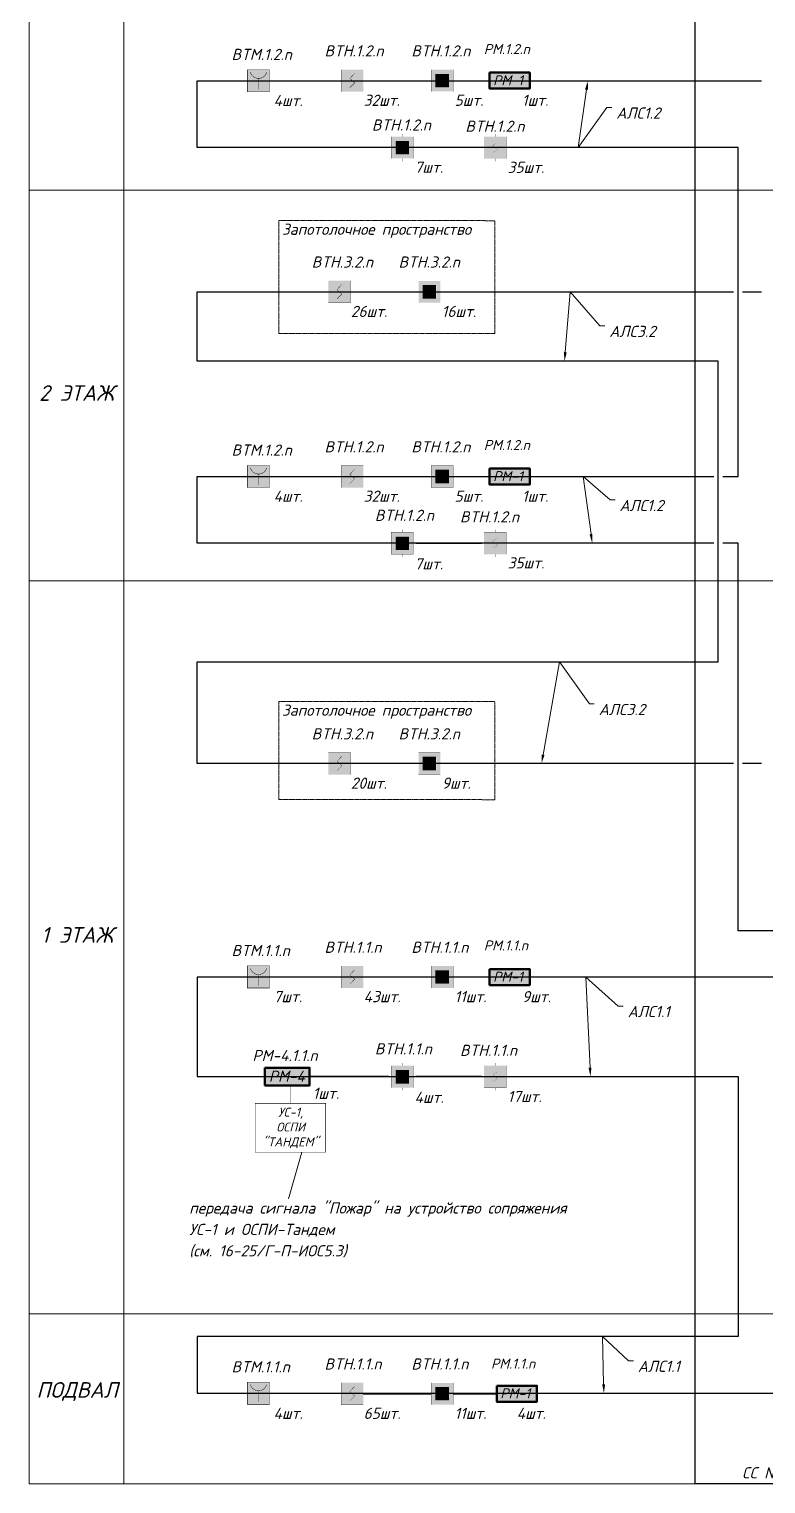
# Model space of a CAD drawing. Header units: millimetres. Extents: x -352922 to 707789, y -273589 to 355472.
# Drawn here: x -57928 to -41406, y -59382 to -26761 of the extents above; entities that cross this region are included whole.
import ezdxf
from ezdxf import colors
from ezdxf.entities.mleader import LeaderData, LeaderLine
from ezdxf.enums import TextEntityAlignment as Align
from ezdxf.math import Vec2, Vec3

# ---------------------------------------------------------------- set-up
doc = ezdxf.new("R2010")
doc.units = ezdxf.units.MM
doc.header["$LTSCALE"] = 0.5
for name, pattern in [('CONTI', [0]), ('DASHED2', [0.375, 0.25, -0.125]), ('GOST2.303 4', [7, 5, -2, 0]), ('GOST2.303 6', [12, 8, -1.5, 1, -1.5])]:
    doc.linetypes.add(name, pattern=pattern)
doc.layers.get('0').update_dxf_attribs({"lineweight": 18})
for name, color, linetype, lineweight in [('! 3 Связь оборудование', 1, 'Continuous', 40), ('! BSN__тонкая  текст - 015', 250, 'Continuous', 15), ('! BSN__тонкая  текст - 02', 250, 'Continuous', 20), ('! ЗКПС НОМЕР 1', 4, 'Continuous', 50), ('! тонкая  текст - 02', 5, 'Continuous', 20), ('13_text', 250, 'Continuous', 15), ('13_АПС_кабели', 1, 'Continuous', 30), ('13_АПС_оборудование', 1, 'Continuous', 30), ('13_АПС_текст', 1, 'Continuous', 30), ('BSN__основная - 06', 1, 'Continuous', 60), ('АР_Штриховка_Стималит', 5, 'Continuous', 0), ('СС_Схема', 7, 'Continuous', 30), ('СС_Трасса_ПС', 1, 'Continuous', 25)]:
    doc.layers.add(name, color=color, linetype=linetype, lineweight=lineweight)
doc.layers.add('! ЗКПС НОМЕР 2', color=7, linetype='Continuous', lineweight=0, true_color=0xf3aae6, transparency=0.5)
doc.styles.add('ISOCPEUR', font='isocpeui.ttf', dxfattribs={"height": 250})
doc.linetypes.add('Открыто в трубе', pattern='A,2,[1,BDG_GOST,S=1,R=0,X=0,Y=0],-4', length=6)

# ---------------------------------------------------------------- blocks, each defined once
blk = doc.blocks.new('ИПР1')
at = {"layer": 'АР_Штриховка_Стималит', "ltscale": 0.01, "true_color": 0xffffff}
h = blk.add_hatch(color=7, dxfattribs=at)
h.dxf.hatch_style = 1
h.paths.add_polyline_path([(-11645.55, -30228.88), (-11645.55, -30233.84), (-11640.59, -30233.84), (-11640.59, -30228.88)])
at = {"layer": 'BSN__основная - 06', "ltscale": 100, "const_width": 0.1}
blk.add_lwpolyline([(-11645.55, -30228.88), (-11640.59, -30228.88), (-11640.59, -30233.84), (-11645.55, -30233.84)], close=True, dxfattribs=at)
for points in [[(-11644.86, -30229.41), (-11644.81, -30229.56), (-11644.79, -30229.62), (-11644.77, -30229.68), (-11644.75, -30229.72), (-11644.73, -30229.76), (-11644.69, -30229.83), (-11644.65, -30229.9), (-11644.6, -30229.98), (-11644.55, -30230.04), (-11644.51, -30230.1), (-11644.43, -30230.19), (-11644.38, -30230.24), (-11644.32, -30230.3), (-11644.21, -30230.4), (-11644.11, -30230.47), (-11644.01, -30230.53), (-11643.91, -30230.59), (-11643.81, -30230.64), (-11643.71, -30230.68), (-11643.59, -30230.72), (-11643.46, -30230.76), (-11643.35, -30230.78), (-11643.23, -30230.8), (-11642.98, -30230.81), (-11642.75, -30230.79), (-11642.55, -30230.75), (-11642.29, -30230.66), (-11642.04, -30230.54), (-11641.8, -30230.36), (-11641.6, -30230.17), (-11641.46, -30229.97), (-11641.33, -30229.77), (-11641.23, -30229.54), (-11641.19, -30229.41)], [(-11642.97, -30230.82), (-11642.97, -30233.29)]]:
    blk.add_lwpolyline(points, dxfattribs=at)
blk = doc.blocks.new('748')
at = {"layer": 'АР_Штриховка_Стималит', "true_color": 0xffffff}
h = blk.add_hatch(color=7, dxfattribs=at)
h.dxf.hatch_style = 1
h.paths.add_polyline_path([(1611.52, -5339.8), (1606.65, -5339.8), (1606.65, -5344.67), (1611.52, -5344.67)])
h.paths.add_polyline_path([(1610.64, -5340.73), (1610.64, -5343.79), (1607.58, -5343.79), (1607.58, -5340.73)], flags=16)
h = blk.add_hatch(color=7, dxfattribs=at)
h.dxf.hatch_style = 1
h.paths.add_polyline_path([(1607.58, -5340.72), (1607.58, -5343.75), (1610.59, -5343.75), (1610.59, -5340.72)])
at = {"color": 1, "lineweight": 5, "ltscale": 100, "elevation": 0}
for points, const_width in [([(1606.61, -5344.7), (1611.55, -5344.7), (1611.55, -5339.77), (1606.61, -5339.77)], 0.03), ([(1607.58, -5343.75), (1610.59, -5343.75), (1610.59, -5340.72), (1607.58, -5340.72)], 0.01)]:
    blk.add_lwpolyline(points, close=True, dxfattribs=dict(at, const_width=const_width))
at = {"color": 1, "lineweight": 5, "ltscale": 100, "const_width": 0.03, "elevation": 0}
blk.add_lwpolyline([(1609.64, -5341.14), (1608.51, -5341.74), (1609.66, -5342.73), (1608.55, -5343.32)], dxfattribs=at)
blk = doc.blocks.new('101')
at = {"layer": '! ЗКПС НОМЕР 2', "true_color": 0xffffff, "transparency": 33554687}
h = blk.add_hatch(color=7, dxfattribs=at)
h.dxf.hatch_style = 1
h.paths.add_polyline_path([(-12942.01, -22141.87), (-12946.97, -22141.87), (-12946.97, -22146.83), (-12942.01, -22146.83)])
at = {"layer": 'BSN__основная - 06', "color": 1, "lineweight": 30, "ltscale": 100, "const_width": 0.03, "elevation": 0}
blk.add_lwpolyline([(-12946.97, -22141.87), (-12942.01, -22141.87), (-12942.01, -22146.83), (-12946.97, -22146.83)], close=True, dxfattribs=at)
at = {"layer": 'BSN__основная - 06', "color": 1, "lineweight": 30, "ltscale": 100, "const_width": 0.07, "elevation": 0}
blk.add_lwpolyline([(-12943.94, -22142.7), (-12945.04, -22143.87), (-12943.94, -22144.83), (-12945.03, -22145.93)], dxfattribs=at)
blk = doc.blocks.new('746')
at = {"layer": '! ЗКПС НОМЕР 1', "true_color": 0x78b1e2}
h = blk.add_hatch(color=143, dxfattribs=at)
h.dxf.hatch_style = 1
h.paths.add_polyline_path([(846.51, -5270.35), (846.51, -5275.23), (851.38, -5275.23), (851.38, -5270.35)])
h.paths.add_polyline_path([(850.5, -5271.29), (850.5, -5274.35), (847.45, -5274.35), (847.45, -5271.29)], flags=16)
at = {"layer": 'АР_Штриховка_Стималит', "true_color": 0xffffff}
h = blk.add_hatch(color=7, dxfattribs=at)
h.dxf.hatch_style = 1
h.paths.add_polyline_path([(847.47, -5271.31), (847.47, -5274.33), (850.49, -5274.33), (850.49, -5271.31)])
at = {"layer": '! BSN__тонкая  текст - 015', "color": 1, "lineweight": 30, "ltscale": 100, "const_width": 0.05}
for points in [[(848.93, -5269.74), (848.93, -5270.31)], [(846.45, -5272.77), (845.87, -5272.77)], [(852.01, -5272.77), (851.43, -5272.77)], [(848.93, -5275.28), (848.93, -5275.85)]]:
    blk.add_lwpolyline(points, dxfattribs=at)
at = {"color": 1, "lineweight": 5, "ltscale": 100, "elevation": 0}
for points, const_width in [([(846.48, -5275.26), (851.41, -5275.26), (851.41, -5270.32), (846.48, -5270.32)], 0.03), ([(847.47, -5274.33), (850.49, -5274.33), (850.49, -5271.31), (847.47, -5271.31)], 0.01)]:
    blk.add_lwpolyline(points, close=True, dxfattribs=dict(at, const_width=const_width))
at = {"color": 1, "lineweight": 5, "ltscale": 100, "const_width": 0.03, "elevation": 0}
blk.add_lwpolyline([(849.48, -5271.68), (848.35, -5272.29), (849.5, -5273.27), (848.39, -5273.87)], dxfattribs=at)
blk = doc.blocks.new('102')
at = {"layer": '! ЗКПС НОМЕР 1', "true_color": 0x78b1e2}
h = blk.add_hatch(color=143, dxfattribs=at)
h.dxf.hatch_style = 1
h.paths.add_polyline_path([(1716.11, -5163.04), (1711.15, -5163.04), (1711.15, -5168), (1716.11, -5168)])
at = {"layer": '! BSN__тонкая  текст - 015', "color": 1, "lineweight": 30, "ltscale": 100, "const_width": 0.03, "elevation": 0}
blk.add_lwpolyline([(1711.15, -5163.04), (1716.11, -5163.04), (1716.11, -5168), (1711.15, -5168)], close=True, dxfattribs=at)
at = {"layer": '! BSN__тонкая  текст - 015', "color": 1, "lineweight": 30, "ltscale": 100, "const_width": 0.05}
for points in [[(1713.63, -5162.45), (1713.63, -5163.03)], [(1711.15, -5165.49), (1710.57, -5165.49)], [(1716.71, -5165.49), (1716.13, -5165.49)], [(1713.63, -5168.01), (1713.63, -5168.59)]]:
    blk.add_lwpolyline(points, dxfattribs=at)
at = {"color": 1, "lineweight": 5, "ltscale": 100, "const_width": 0.03, "elevation": 0}
blk.add_lwpolyline([(1714.18, -5164.4), (1713.05, -5165), (1714.2, -5165.99), (1713.09, -5166.59)], dxfattribs=at)
blk = doc.blocks.new('*U29')
at = {"linetype": 'Continuous', "lineweight": 20, "true_color": 0xffffff, "transparency": 33554559}
h = blk.add_hatch(color=7, dxfattribs=at)
h.dxf.hatch_style = 1
h.paths.add_polyline_path([(-218, 521), (-218, -276), (1786, -276), (1786, 521)])
h.paths.add_polyline_path([(-1570, -1070), (1673, -1070), (1673, -565), (-1570, -565)], flags=9)
at = {"color": 1, "lineweight": 50, "transparency": 33554559}
blk.add_lwpolyline([(-218, 521), (1786, 521), (1786, -276), (-218, -276)], close=True, dxfattribs=at)
at = {"color": 1, "transparency": 33554559, "insert": (-42, 390), "char_height": 500, "attachment_point": 1, "style": 'ISOCPEUR'}
blk.add_mtext_dynamic_manual_height_columns('РМ-1', width=896.24, gutter_width=1500, heights=[0], dxfattribs=at)
at = {"transparency": 33554559, "style": 'ISOCPEUR'}
blk.add_attdef('НУМЕРАЦИЯ', (-505, 1371), '', height=500, dxfattribs=at)
at = {"transparency": 33554559, "style": 'ISOCPEUR', "flags": 1}
blk.add_attdef('НОМ', (1222, 570), '', height=250, dxfattribs=at)
at = {"color": 5, "transparency": 33554559, "style": 'ISOCPEUR'}
blk.add_attdef('ПОМ.', text='', height=200, dxfattribs=at).set_placement((-37, 473), align=Align.RIGHT)
at = {"color": 6, "lineweight": 20, "transparency": 33554559, "style": 'ISOCPEUR', "flags": 1}
for tag, p in [('ПОМЕЩЕНИЕ', (1645, -43)), ('ИД', (2550, -400))]:
    blk.add_attdef(tag, p, '', height=250, dxfattribs=at)
at = {"color": 6, "lineweight": 40, "transparency": 33554559, "style": 'ISOCPEUR'}
blk.add_attdef('СЛУЖЕБНЫЙОТКР', (-997, -747), '', height=220, dxfattribs=at)
at = {"color": 2, "linetype": 'Continuous', "lineweight": 30, "transparency": 33554559, "style": 'ISOCPEUR', "flags": 1}
blk.add_attdef('ID', (2010, -411), '', height=250, dxfattribs=at)
blk = doc.blocks.new('*U28')
at = {"linetype": 'Continuous', "lineweight": 20, "true_color": 0xffffff, "transparency": 33554559}
h = blk.add_hatch(color=7, dxfattribs=at)
h.dxf.hatch_style = 1
h.paths.add_polyline_path([(-218, 521), (-218, -276), (1786, -276), (1786, 521)])
h.paths.add_polyline_path([(-1570, -1070), (1673, -1070), (1673, -565), (-1570, -565)], flags=9)
at = {"color": 1, "lineweight": 50, "transparency": 33554559}
blk.add_lwpolyline([(-218, 521), (1786, 521), (1786, -276), (-218, -276)], close=True, dxfattribs=at)
at = {"color": 1, "transparency": 33554559, "insert": (-42, 390), "char_height": 500, "attachment_point": 1, "style": 'ISOCPEUR'}
blk.add_mtext_dynamic_manual_height_columns('РМ-1', width=896.24, gutter_width=1500, heights=[0], dxfattribs=at)
at = {"transparency": 33554559, "style": 'ISOCPEUR'}
blk.add_attdef('НУМЕРАЦИЯ', (-505, 1445), '', height=500, dxfattribs=at)
at = {"transparency": 33554559, "style": 'ISOCPEUR', "flags": 1}
blk.add_attdef('НОМ', (1222, 570), '', height=250, dxfattribs=at)
at = {"color": 5, "transparency": 33554559, "style": 'ISOCPEUR'}
blk.add_attdef('ПОМ.', text='', height=200, dxfattribs=at).set_placement((-37, 473), align=Align.RIGHT)
at = {"color": 6, "lineweight": 20, "transparency": 33554559, "style": 'ISOCPEUR', "flags": 1}
for tag, p in [('ПОМЕЩЕНИЕ', (1645, -43)), ('ИД', (2550, -400))]:
    blk.add_attdef(tag, p, '', height=250, dxfattribs=at)
at = {"color": 6, "lineweight": 40, "transparency": 33554559, "style": 'ISOCPEUR'}
blk.add_attdef('СЛУЖЕБНЫЙОТКР', (-997, -747), '', height=220, dxfattribs=at)
at = {"color": 2, "linetype": 'Continuous', "lineweight": 30, "transparency": 33554559, "style": 'ISOCPEUR', "flags": 1}
blk.add_attdef('ID', (2010, -411), '', height=250, dxfattribs=at)
blk = doc.blocks.new('*U25')
at = {"linetype": 'Continuous', "lineweight": 20, "true_color": 0xffffff, "transparency": 33554559}
h = blk.add_hatch(color=7, dxfattribs=at)
h.dxf.hatch_style = 1
h.paths.add_polyline_path([(-218, 521), (-218, -276), (1786, -276), (1786, 521)])
h.paths.add_polyline_path([(-1570, -1070), (1673, -1070), (1673, -565), (-1570, -565)], flags=9)
at = {"color": 1, "lineweight": 50, "transparency": 33554559}
blk.add_lwpolyline([(-218, 521), (1786, 521), (1786, -276), (-218, -276)], close=True, dxfattribs=at)
at = {"color": 1, "transparency": 33554559, "insert": (-42, 390), "char_height": 500, "attachment_point": 1, "style": 'ISOCPEUR'}
blk.add_mtext_dynamic_manual_height_columns('РМ-1', width=896.24, gutter_width=1500, heights=[0], dxfattribs=at)
at = {"transparency": 33554559, "style": 'ISOCPEUR'}
blk.add_attdef('НУМЕРАЦИЯ', (-505, 1445), '', height=500, dxfattribs=at)
at = {"transparency": 33554559, "style": 'ISOCPEUR', "flags": 1}
blk.add_attdef('НОМ', (1222, 570), '', height=250, dxfattribs=at)
at = {"color": 5, "transparency": 33554559, "style": 'ISOCPEUR'}
blk.add_attdef('ПОМ.', text='', height=200, dxfattribs=at).set_placement((-37, 473), align=Align.RIGHT)
at = {"color": 6, "lineweight": 20, "transparency": 33554559, "style": 'ISOCPEUR', "flags": 1}
for tag, p in [('ПОМЕЩЕНИЕ', (1645, -43)), ('ИД', (2550, -400))]:
    blk.add_attdef(tag, p, '', height=250, dxfattribs=at)
at = {"color": 6, "lineweight": 40, "transparency": 33554559, "style": 'ISOCPEUR'}
blk.add_attdef('СЛУЖЕБНЫЙОТКР', (-997, -747), '', height=220, dxfattribs=at)
at = {"color": 2, "linetype": 'Continuous', "lineweight": 30, "transparency": 33554559, "style": 'ISOCPEUR', "flags": 1}
blk.add_attdef('ID', (2010, -411), '', height=250, dxfattribs=at)
blk = doc.blocks.new('*U26')
at = {"linetype": 'Continuous', "lineweight": 20, "true_color": 0xffffff, "transparency": 33554559}
h = blk.add_hatch(color=7, dxfattribs=at)
h.dxf.hatch_style = 1
h.paths.add_polyline_path([(-218, 521), (-218, -276), (1786, -276), (1786, 521)])
h.paths.add_polyline_path([(-1570, -1070), (1673, -1070), (1673, -565), (-1570, -565)], flags=9)
at = {"color": 1, "lineweight": 50, "transparency": 33554559}
blk.add_lwpolyline([(-218, 521), (1786, 521), (1786, -276), (-218, -276)], close=True, dxfattribs=at)
at = {"color": 1, "transparency": 33554559, "insert": (-42, 390), "char_height": 500, "attachment_point": 1, "style": 'ISOCPEUR'}
blk.add_mtext_dynamic_manual_height_columns('РМ-1', width=896.24, gutter_width=1500, heights=[0], dxfattribs=at)
at = {"transparency": 33554559, "style": 'ISOCPEUR'}
blk.add_attdef('НУМЕРАЦИЯ', (-505, 1445), '', height=500, dxfattribs=at)
at = {"transparency": 33554559, "style": 'ISOCPEUR', "flags": 1}
blk.add_attdef('НОМ', (1222, 570), '', height=250, dxfattribs=at)
at = {"color": 5, "transparency": 33554559, "style": 'ISOCPEUR'}
blk.add_attdef('ПОМ.', text='', height=200, dxfattribs=at).set_placement((-37, 473), align=Align.RIGHT)
at = {"color": 6, "lineweight": 20, "transparency": 33554559, "style": 'ISOCPEUR', "flags": 1}
for tag, p in [('ПОМЕЩЕНИЕ', (1645, -43)), ('ИД', (2550, -400))]:
    blk.add_attdef(tag, p, '', height=250, dxfattribs=at)
at = {"color": 6, "lineweight": 40, "transparency": 33554559, "style": 'ISOCPEUR'}
blk.add_attdef('СЛУЖЕБНЫЙОТКР', (-997, -747), '', height=220, dxfattribs=at)
at = {"color": 2, "linetype": 'Continuous', "lineweight": 30, "transparency": 33554559, "style": 'ISOCPEUR', "flags": 1}
blk.add_attdef('ID', (2010, -411), '', height=250, dxfattribs=at)
blk = doc.blocks.new('*U24')
at = {"linetype": 'Continuous', "lineweight": 20, "true_color": 0xffffff, "transparency": 33554559}
h = blk.add_hatch(color=7, dxfattribs=at)
h.dxf.hatch_style = 1
h.paths.add_polyline_path([(-276, 640), (-276, -157), (1729, -157), (1729, 640)])
h.paths.add_polyline_path([(-1628, -951), (1615, -951), (1615, -446), (-1628, -446)], flags=9)
at = {"color": 1, "lineweight": 50, "transparency": 33554559}
blk.add_lwpolyline([(-276, 640), (1729, 640), (1729, -157), (-276, -157)], close=True, dxfattribs=at)
at = {"color": 1, "transparency": 33554559, "insert": (-100, 509), "char_height": 500, "attachment_point": 1, "style": 'ISOCPEUR'}
blk.add_mtext_dynamic_manual_height_columns('РМ-4', width=896.24, gutter_width=1500, heights=[0], dxfattribs=at)
at = {"transparency": 33554559, "style": 'ISOCPEUR'}
blk.add_attdef('НУМЕРАЦИЯ', (-837, 937), '', height=500, dxfattribs=at)
at = {"color": 5, "transparency": 33554559, "style": 'ISOCPEUR'}
blk.add_attdef('ПОМ.', text='', height=200, dxfattribs=at).set_placement((-37, 473), align=Align.RIGHT)
at = {"transparency": 33554559, "style": 'ISOCPEUR', "flags": 1}
blk.add_attdef('НОМ', (1222, 570), '', height=250, dxfattribs=at)
at = {"color": 6, "lineweight": 20, "transparency": 33554559, "style": 'ISOCPEUR', "flags": 1}
for tag, p in [('ПОМЕЩЕНИЕ', (1645, -43)), ('ИД', (2550, -400))]:
    blk.add_attdef(tag, p, '', height=250, dxfattribs=at)
at = {"color": 6, "lineweight": 40, "transparency": 33554559, "style": 'ISOCPEUR'}
blk.add_attdef('СЛУЖЕБНЫЙОТКР', (-997, -747), '', height=220, dxfattribs=at)
at = {"color": 2, "linetype": 'Continuous', "lineweight": 30, "transparency": 33554559, "style": 'ISOCPEUR', "flags": 1}
blk.add_attdef('ID', (2010, -411), '', height=250, dxfattribs=at)

msp = doc.modelspace()

# ---------------------------------------------------------------- linework, layer by layer
at = {"layer": '! BSN__тонкая  текст - 02', "color": 7, "linetype": 'GOST2.303 6', "lineweight": 9, "ltscale": 0.333333, "transparency": 33554559}
for points in [[(-47482.95609, -31056.38263), (-52331.43746, -31051.15463), (-52331.43746, -33582.90735), (-47482.95609, -33588.13535)], [(-47482.95609, -41840.12309), (-52331.43746, -41834.89509), (-52331.43746, -44034.08237), (-47482.95609, -44039.31037)]]:
    msp.add_lwpolyline(points, close=True, dxfattribs=at)
at = {"color": 1, "lineweight": 30, "transparency": 33554559}
for points in [[(-49257.2668, -38285.84117), (-47782.93137, -38285.84117)], [(-49870.32855, -50248.60513), (-51638.0066, -50248.60513)], [(-47782.93137, -50248.60513), (-49257.2668, -50248.60513)], [(-52538.83343, -57348.27098), (-50929.86638, -57348.27098)], [(-50433.92032, -57359.03772), (-48912.87658, -57359.03772)], [(-48419.18796, -57359.03772), (-47441.78434, -57359.03772)]]:
    msp.add_lwpolyline(points, dxfattribs=at)
at = {"layer": '13_АПС_кабели', "transparency": 33554687}
for points in [[(-42374.00668, -36793.11435), (-42031.34832, -36793.11435), (-42031.34832, -29415.89564), (-54160.61548, -29415.89564), (-54160.61548, -27920.69551), (-41506.43797, -27920.69551)], [(-42131.34832, -43228.15108), (-54160.61548, -43228.15108), (-54160.61548, -40946.14747), (-42474.00668, -40946.14747), (-42474.00668, -34204.84068), (-54160.61548, -34204.84068), (-54160.61548, -32649.95832), (-42131.34832, -32649.95832)], [(-41931.34832, -32649.95832), (-41506.43797, -32649.95832)], [(-42574.00668, -38285.84117), (-54160.61548, -38285.84117), (-54160.61548, -36793.11435), (-42574.00668, -36793.11435)], [(-35268.46457, -52936.91505), (-35268.46457, -46979.17885), (-42031.34832, -46979.17885), (-42031.34832, -38285.84117), (-42374.00668, -38285.84117)], [(-41506.43797, -43228.15108), (-41931.34832, -43228.15108)]]:
    msp.add_lwpolyline(points, dxfattribs=at)
at = {"layer": '13_АПС_оборудование', "color": 18, "linetype": 'CONTI', "lineweight": 18, "ltscale": 100, "true_color": 0x000000, "transparency": 33554559}
for points in [[(-57927.82622, -9433.85503), (-57927.74347, -59381.57251)], [(-55805.41408, -59381.53709), (-55805.42051, -9433.85514)], [(-57927.79153, -30373.01235), (-7217.07893, -30372.86864)], [(-57927.77701, -39135.42801), (-7216.9127, -39135.28534)], [(-57927.74978, -55570.58273), (-7216.60092, -55570.47527)], [(-57927.74347, -59381.57735), (-7216.52864, -59380.61533)]]:
    msp.add_lwpolyline(points, dxfattribs=at)
at = {"layer": 'СС_Схема', "lineweight": 25, "transparency": 33554687}
msp.add_lwpolyline([(-40034.03506, -9433.86279), (-40033.89453, -59381.49773), (-42991.6123, -59381.49773), (-42991.75282, -9433.86279)], close=True, dxfattribs=at)

# ---------------------------------------------------------------- block references
at = {"layer": '13_АПС_оборудование', "transparency": 33554559, "xscale": 0.45, "yscale": 0.45, "zscale": 0.45}
for name, p, values in [('*U25', (-47505.33005, -27971.19824), {'НУМЕРАЦИЯ': 'РМ.1.2.n'}), ('*U28', (-47505.33005, -36848.6524), {'НУМЕРАЦИЯ': 'РМ.1.2.n'}), ('*U26', (-47505.33005, -48070.53688), {'НУМЕРАЦИЯ': 'РМ.1.1.n'}), ('*U29', (-47343.60482, -57414.15715), {'НУМЕРАЦИЯ': 'РМ.1.1.n'})]:
    msp.add_blockref(name, p, dxfattribs=at).add_auto_attribs(values)
at = {"layer": '13_АПС_оборудование', "color": 5, "transparency": 33554559, "xscale": 100, "yscale": 100, "zscale": 100}
for p in [(1111519.93644, 2995215.32738), (1111519.93644, 2986342.90853), (1111519.93644, 2975121.02405), (1111519.93644, 2965787.75191)]:
    msp.add_blockref('ИПР1', p, dxfattribs=at)
at = {"layer": '13_АПС_оборудование', "transparency": 33554559, "xscale": 100, "yscale": 100, "zscale": 100}
for name, p in [('101', (1243767.45464, 2186518.69701, -0.25088)), ('748', (-209574.33856, 506307.30426, -0.25088)), ('746', (-134457.82023, 497861.392)), ('102', (-218840.39326, 487133.05721)), ('101', (1243480.78709, 2181784.81749, -0.25088)), ('748', (-209861.00611, 501573.42474, -0.25088)), ('101', (1243767.45464, 2177641.24285, -0.25088)), ('748', (-209574.33856, 497429.8501, -0.25088)), ('746', (-134457.82023, 488991.44647)), ('102', (-218840.39326, 478263.11168)), ('101', (1243480.78709, 2171206.62474, -0.25088)), ('748', (-209861.00611, 490995.23198, -0.25088)), ('101', (1243767.45464, 2166419.35837, -0.25088)), ('748', (-209574.33856, 486207.96561, -0.25088)), ('746', (-134457.82023, 477028.68252)), ('102', (-218840.39326, 466300.34772)), ('101', (1243767.45464, 2157075.7381, -0.25088)), ('748', (-209574.33856, 476864.34534, -0.25088))]:
    msp.add_blockref(name, p, dxfattribs=at)

# ---------------------------------------------------------------- texts
at = {"layer": '! 3 Связь оборудование', "color": 252, "linetype": 'GOST2.303 4', "ltscale": 0.25, "transparency": 33554559, "insert": (-52062.01232, -51400.10998, -0.25088), "char_height": 200, "width": 2066.3157602, "attachment_point": 5, "line_spacing_factor": 0.6, "style": 'ISOCPEUR', "bg_fill": 3, "box_fill_scale": 1, "bg_fill_color": 256, "bg_fill_transparency": 0}
msp.add_mtext('\\pxsm1;{\\C7;УС-1,\\PОСПИ \\P"ТАНДЕМ"}', dxfattribs=at)
at = {"layer": '! тонкая  текст - 02', "color": 7, "linetype": 'Открыто в трубе', "lineweight": 30, "ltscale": 150, "transparency": 33554559, "char_height": 350, "width": 3194.0111786, "attachment_point": 3, "rotation": 0.001225273, "line_spacing_factor": 0.82807, "style": 'ISOCPEUR'}
for s, insert in [('\\pxql;2 ЭТАЖ', (-54509.32249, -34746.04513)), ('\\pxql;1 ЭТАЖ', (-54462.39449, -46895.90258)), ('ПОДВАЛ', (-55936.35585, -57099.27241))]:
    msp.add_mtext(s, dxfattribs=dict(at, insert=insert))
at = {"transparency": 33554559, "char_height": 250, "width": 18500, "attachment_point": 7, "style": 'ISOCPEUR'}
for s, insert in [('4шт.', (-52445.59201, -28486.47004, 0)), ('32шт.', (-50426.72287, -28481.43472, 0)), ('5шт.', (-48387.44238, -28481.43472, 0)), ('1шт.', (-46876.44533, -28481.43472, 0)), ('7шт.', (-49284.67542, -29983.13682, 0.25088)), ('35шт.', (-47198.40696, -29985.41331, 0.25088)), ('Запотолочное пространство', (-52259.58525, -31441.79176, 0)), ('26шт.', (-50713.39042, -33215.31424, 0)), ('16шт.', (-48674.10993, -33215.31424, 0)), ('4шт.', (-52445.59201, -37358.88888, 0)), ('32шт.', (-50426.72287, -37358.88888, 0)), ('5шт.', (-48387.44238, -37358.88888, 0)), ('1шт.', (-46876.44533, -37358.88888, 0)), ('7шт.', (-49284.67542, -38875.32004, 0.25088)), ('35шт.', (-47198.40696, -38855.35884, 0.25088)), ('Запотолочное пространство', (-52259.58525, -42225.53222, 0)), ('20шт.', (-50713.39042, -43793.507, 0)), ('9шт.', (-48674.10993, -43793.507, 0)), ('7шт.', (-52445.59201, -48580.77337, 0)), ('43шт.', (-50426.72287, -48580.77337, 0)), ('11шт.', (-48387.44238, -48580.77337, 0)), ('9шт.', (-46876.44533, -48580.77337, 0)), ('1шт.', (-51566.91474, -50747.58502, 0.25088)), ('4шт.', (-49284.67542, -50838.08399, 0.25088)), ('17шт.', (-47198.40696, -50818.1228, 0.25088)), ('4шт.', (-52445.59201, -57924.39364, 0)), ('65шт.', (-50426.72287, -57924.39364, 0)), ('11шт.', (-48387.44238, -57924.39364, 0)), ('4шт.', (-46993.88661, -57924.39364, 0))]:
    msp.add_mtext(s, dxfattribs=dict(at, insert=insert))
at = {"layer": '13_АПС_текст', "transparency": 33554559, "style": 'ISOCPEUR'}
for s, p in [('BTM.1.2.n', (-53387.56979, -27452.51492)), ('BTH.1.2.n', (-51303.74263, -27374.63972, 0)), ('BTH.1.2.n', (-49356.17172, -27374.63972, 0)), ('BTH.1.2.n', (-50241.50265, -29035.61198, 0)), ('BTH.1.2.n', (-48145.38429, -29064.0202, 0)), ('BTH.3.2.n', (-51590.41018, -32108.51923, 0)), ('BTH.3.2.n', (-49642.83927, -32108.51923, 0)), ('BTM.1.2.n', (-53387.56979, -36324.93376)), ('BTH.1.2.n', (-51303.74263, -36252.09388, 0)), ('BTH.1.2.n', (-49356.17172, -36252.09388, 0)), ('BTH.1.2.n', (-50174.10528, -37787.7021, 0)), ('BTH.1.2.n', (-48265.01779, -37821.57684, 0)), ('BTH.3.2.n', (-51590.41018, -42686.71199, 0)), ('BTH.3.2.n', (-49642.83927, -42686.71199, 0)), ('BTM.1.1.n', (-53387.56979, -47546.81825)), ('BTH.1.1.n', (-51303.74263, -47473.97836, 0)), ('BTH.1.1.n', (-49356.17172, -47473.97836, 0)), ('BTH.1.1.n', (-50174.10528, -49750.46605, 0)), ('BTH.1.1.n', (-48265.01779, -49784.34079, 0)), ('BTM.1.1.n', (-53387.56979, -56880.09039)), ('BTH.1.1.n', (-51303.74263, -56817.59863, 0)), ('BTH.1.1.n', (-49356.17172, -56817.59863, 0))]:
    msp.add_text(s, height=250, dxfattribs=at).set_placement(p)
at = {"layer": 'СС_Схема', "ltscale": 100, "transparency": 33554687, "insert": (-41434.96328, -59131.52176), "char_height": 250, "attachment_point": 5, "style": 'ISOCPEUR'}
msp.add_mtext_dynamic_manual_height_columns('\\pxt34;СС №3', width=2550.2176366, gutter_width=6.25, heights=[0], dxfattribs=at)
at = {"layer": 'СС_Трасса_ПС', "lineweight": 5, "transparency": 33554559, "insert": (-49857.8982, -53687.24805, 0.25088), "char_height": 250, "width": 8959.7115345, "attachment_point": 5, "line_spacing_factor": 0.6, "style": 'ISOCPEUR', "bg_fill": 2}
msp.add_mtext('\\pxsm1.15,ql;{\\C256;\\c0;передача сигнала "Пожар" на устройство сопряжения УС-1 и ОСПИ-Тандем \\P(см. 16-25/Г-П-ИОС5.3)}', dxfattribs=at)

# ---------------------------------------------------------------- leaders
at = {"layer": '13_text', "color": 0, "lineweight": 15, "transparency": 33554559}
ml = msp.add_multileader_mtext('Standard', dxfattribs=at)
ml.set_content('АЛС1.2', color=7, style='ISOCPEUR')
ml.set_leader_properties(color=7, linetype='Continuous', lineweight=15)
ml.build(insert=Vec2(0, 0))
ml.multileader.update_dxf_attribs({"has_text_frame": 1, "text_left_attachment_type": 0, "text_right_attachment_type": 0, "dogleg_length": 2, "arrow_head_size": 200})
ctx = ml.context
ctx.base_point, ctx.char_height, ctx.arrow_head_size, ctx.landing_gap_size, ctx.plane_origin = Vec3(-44860.86713, -28517.61321), 250, 200, 100, Vec3(-42804.06047, -18459.39623)
ctx.left_attachment, ctx.right_attachment = 0, 0
notes = []
notes.append((ctx, [(1, (1, 1, 0), (-44972.02563, -28517.61321), (1, 0), 111.1585, [(1, [(-45400.65563, -27920.69551), (-45613.35224, -29415.89564)], 0, [])])]))
ctx.mtext.insert, ctx.mtext.flow_direction = Vec3(-44760.86713, -28517.61321), 5
ml = msp.add_multileader_mtext('Standard', dxfattribs=at)
ml.set_content('АЛС3.2', color=7, style='ISOCPEUR')
ml.set_leader_properties(color=7, linetype='Continuous', lineweight=15)
ml.build(insert=Vec2(0, 0))
ml.multileader.update_dxf_attribs({"has_text_frame": 1, "text_left_attachment_type": 0, "text_right_attachment_type": 0, "dogleg_length": 2, "arrow_head_size": 200})
ctx = ml.context
ctx.base_point, ctx.char_height, ctx.arrow_head_size, ctx.landing_gap_size, ctx.plane_origin = Vec3(-45017.51532, -33413.75768), 250, 200, 100, Vec3(-42960.70865, -23355.5407)
ctx.left_attachment, ctx.right_attachment = 0, 0
notes.append((ctx, [(1, (1, 1, 0), (-45128.67382, -33413.75768), (1, 0), 111.1585, [(0, [(-45921.24343, -34204.84068), (-45795.76653, -32649.95832)], 0, [])])]))
ctx.mtext.insert, ctx.mtext.flow_direction = Vec3(-44917.51532, -33413.75768), 5
ml = msp.add_multileader_mtext('Standard', dxfattribs=at)
ml.set_content('АЛС1.2', color=7, style='ISOCPEUR')
ml.set_leader_properties(color=7, linetype='Continuous', lineweight=15)
ml.build(insert=Vec2(0, 0))
ml.multileader.update_dxf_attribs({"has_text_frame": 1, "text_left_attachment_type": 0, "text_right_attachment_type": 0, "dogleg_length": 2, "arrow_head_size": 200})
ctx = ml.context
ctx.base_point, ctx.char_height, ctx.arrow_head_size, ctx.landing_gap_size, ctx.plane_origin = Vec3(-44789.8335, -37319.36211), 250, 200, 100, Vec3(-42733.02683, -27261.14513)
ctx.left_attachment, ctx.right_attachment = 0, 0
notes.append((ctx, [(1, (1, 1, 0), (-44900.992, -37319.36211), (1, 0), 111.1585, [(0, [(-45301.20741, -38285.84117), (-45500.57364, -36793.11435)], 0, [])])]))
ctx.mtext.insert, ctx.mtext.flow_direction = Vec3(-44689.8335, -37319.36211), 5
ml = msp.add_multileader_mtext('Standard', dxfattribs=at)
ml.set_content('АЛС3.2', color=7, style='ISOCPEUR')
ml.set_leader_properties(color=7, linetype='Continuous', lineweight=15)
ml.build(insert=Vec2(0, 0))
ml.multileader.update_dxf_attribs({"has_text_frame": 1, "text_left_attachment_type": 0, "text_right_attachment_type": 0, "dogleg_length": 2, "arrow_head_size": 200})
ctx = ml.context
ctx.base_point, ctx.char_height, ctx.arrow_head_size, ctx.landing_gap_size, ctx.plane_origin = Vec3(-45253.77212, -41891.30538), 250, 200, 100, Vec3(-43196.96546, -31833.08841)
ctx.left_attachment, ctx.right_attachment = 0, 0
notes.append((ctx, [(1, (1, 1, 0), (-45364.93062, -41891.30538), (1, 0), 111.1585, [(0, [(-46438.11854, -43228.15108), (-46032.02333, -40946.14747)], 0, [])])]))
ctx.mtext.insert, ctx.mtext.flow_direction = Vec3(-45153.77212, -41891.30538), 5
ml = msp.add_multileader_mtext('Standard', dxfattribs=at)
ml.set_content('АЛС1.1', color=7, style='ISOCPEUR')
ml.set_leader_properties(color=7, linetype='Continuous', lineweight=15)
ml.build(insert=Vec2(0, 0))
ml.multileader.update_dxf_attribs({"has_text_frame": 1, "text_left_attachment_type": 0, "text_right_attachment_type": 0, "dogleg_length": 2, "arrow_head_size": 200})
ctx = ml.context
ctx.base_point, ctx.char_height, ctx.arrow_head_size, ctx.landing_gap_size, ctx.plane_origin = Vec3(-44605.56529, -48666.47046), 250, 200, 100, Vec3(-42589.28893, -38608.25348)
ctx.left_attachment, ctx.right_attachment = 0, 0
notes.append((ctx, [(1, (1, 1, 0), (-44716.72379, -48666.47046), (1, 0), 111.1585, [(0, [(-45341.18144, -50248.60513), (-45447.21514, -48015.41745)], 0, [])])]))
ctx.mtext.insert, ctx.mtext.flow_direction = Vec3(-44505.56529, -48666.47046), 5
ml = msp.add_multileader_mtext('Standard', dxfattribs=at)
ml.set_content('АЛС1.1', color=7, style='ISOCPEUR')
ml.set_leader_properties(color=7, linetype='Continuous', lineweight=15)
ml.build(insert=Vec2(0, 0))
ml.multileader.update_dxf_attribs({"has_text_frame": 1, "text_left_attachment_type": 0, "text_right_attachment_type": 0, "dogleg_length": 2, "arrow_head_size": 200})
ctx = ml.context
ctx.base_point, ctx.char_height, ctx.arrow_head_size, ctx.landing_gap_size, ctx.plane_origin = Vec3(-44378.35958, -56620.06416), 250, 200, 100, Vec3(-42362.08322, -46561.84719)
ctx.left_attachment, ctx.right_attachment = 0, 0
notes.append((ctx, [(1, (1, 1, 0), (-44489.51808, -56620.06416), (1, 0), 111.1585, [(0, [(-45039.18671, -57348.27098), (-45072.94256, -56073.51995)], 0, [])])]))
ctx.mtext.insert, ctx.mtext.flow_direction = Vec3(-44278.35958, -56620.06416), 5
for ctx, leaders in notes:
    for number, flags, end, landing, length, lines in leaders:
        leader = LeaderData()
        leader.index, (leader.has_last_leader_line, leader.has_dogleg_vector, leader.attachment_direction) = number, flags
        leader.last_leader_point, leader.dogleg_vector, leader.dogleg_length = Vec3(end), Vec3(landing), length
        for number, points, colour, breaks in lines:
            line = LeaderLine()
            line.index, line.vertices, line.color, line.breaks = number, Vec3.list(points), colors.encode_raw_color(colour), breaks
            leader.lines.append(line)
        ctx.leaders.append(leader)

# ---------------------------------------------------------------- next in the draw order: linework, layer by layer
at = {"layer": '! 3 Связь оборудование', "color": 252, "linetype": 'GOST2.303 4', "ltscale": 0.25, "transparency": 33554559, "const_width": 10}
msp.add_lwpolyline([(-52856.28602, -50849.12775), (-51276.67923, -50849.12775), (-51276.67923, -51944.22599), (-52856.28602, -51944.22599)], close=True, dxfattribs=at)
at = {"layer": '! BSN__тонкая  текст - 015', "color": 7, "lineweight": 5, "ltscale": 0.01, "transparency": 33554559}
msp.add_line((-51815.00386, -51944.22599), (-52112.1362, -52986.39884, 0.25088), dxfattribs=at)
at = {"layer": '! BSN__тонкая  текст - 02', "color": 5, "linetype": 'DASHED2', "lineweight": 40, "ltscale": 9, "transparency": 33554559, "const_width": 10}
msp.add_lwpolyline([(-52066.48262, -50463.33656), (-52066.48262, -50849.12775)], dxfattribs=at)
at = {"layer": '13_АПС_кабели', "transparency": 33554687}
msp.add_lwpolyline([(-35507.2411, -52936.91505), (-35507.2411, -48015.41745), (-54160.61548, -48015.41745), (-54160.61548, -50248.60513), (-42031.34832, -50248.60513), (-42031.34832, -56073.51995), (-54160.61548, -56073.51995), (-54160.61548, -57348.27098), (-38500.04652, -57348.27098), (-38500.04652, -49264.59206), (-35741.27712, -49264.59206), (-35741.27712, -52108.00156), (-36025.98275, -52108.00156)], dxfattribs=at)

# ---------------------------------------------------------------- next in the draw order: block references
at = {"layer": '13_АПС_оборудование', "color": 4, "transparency": 33554559, "xscale": 0.5, "yscale": 0.5, "zscale": 0.5}
msp.add_blockref('*U24', (-52502.54241, -50369.37425), dxfattribs=at).add_auto_attribs({'НУМЕРАЦИЯ': 'РМ-4.1.1.n'})

doc.saveas('drawing.dxf')
